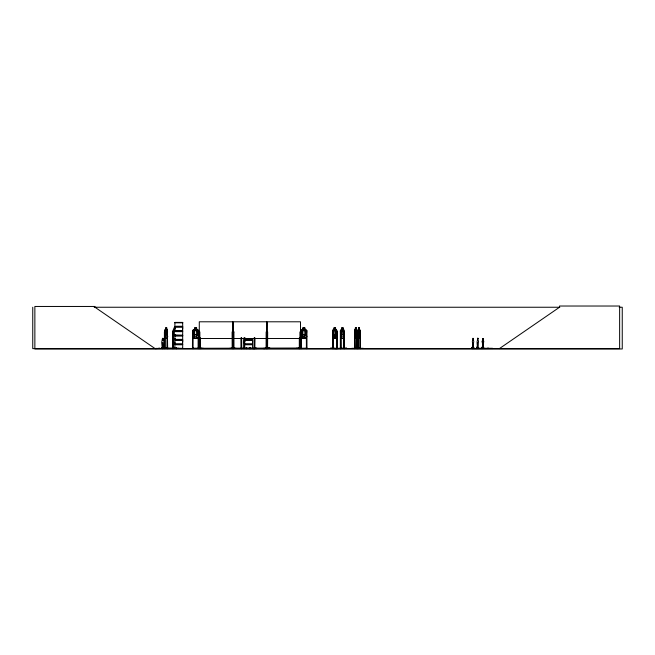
<?xml version="1.0" encoding="UTF-8"?>
<svg xmlns="http://www.w3.org/2000/svg" width="655" height="655" viewBox="0 0 655 655"><rect width="100%" height="100%" fill="white"/><g stroke="black" fill="none" stroke-linecap="round" stroke-linejoin="round"><path stroke-width="0.98" d="M174.885 343.99L174.885 340.15L182.688 340.15L182.679 343.99L174.885 343.99L174.893 342.074M182.679 342.074L182.679 340.15M182.679 328.941L182.679 327.025L174.885 327.025M252.568 342.074L252.568 340.15L244.773 340.15M203.402 348.313L193.2 348.19M229.782 348.313L236.037 348.288M263.687 348.616L269.95 348.28L263.687 348.616M263.687 348.313L269.942 348.288M296.289 348.313L306.286 348.19M473.385 347.993L473.532 342.63A1.392 0.696 -90 0 0 473.385 340.444L473.377 338.758M478.125 347.993L478.346 342.63A1.392 0.696 -90 0 0 478.199 340.444L477.953 338.332M483.259 347.993L483.398 342.63A1.392 0.696 -90 0 0 483.259 340.444L483.243 338.758M483.153 338.447L483.333 340.444A1.392 0.696 -90 0 1 483.48 342.63L483.333 347.993L482.563 347.993M182.696 335.335L174.762 335.319M473.467 347.993L472.689 347.993L472.55 342.63A1.392 0.696 -90 0 1 472.689 340.444L472.812 338.594M472.599 347.191L472.754 347.445M472.247 347.076L472.681 347.191M477.741 347.199L477.061 347.437M478.199 347.993L477.43 347.993L477.29 342.63A1.392 0.696 -90 0 1 477.503 340.444L477.52 338.758M477.061 347.199L477.741 347.232L477.233 347.486M477.577 347.445L476.979 347.076L476.979 348.296M482.637 347.993L482.416 342.63A1.392 0.696 -90 0 1 482.563 340.444L482.645 338.758M482.866 347.199L482.113 347.076L482.113 348.296M482.891 347.273L482.211 347.469L482.522 347.191M162.399 338.758C162.334 343.285 161.867 336.58 163.431 338.758M162.858 347.322L163.513 347.232L162.964 347.461M163.463 347.175L163.07 347.445M174.82 335.376L182.696 335.491M244.724 348.493L244.643 337.824M355.419 329.956L354.527 330.685L354.781 338.234L356.795 338.234L357.081 330.677L356.189 329.956M356.795 338.234L357.024 336.195M359.939 338.234L359.931 329.956M360.291 336.195L360.004 338.234L357.99 338.234L357.728 330.685L358.621 329.956L358.563 327.901L359.456 327.901L359.431 330.022M472.361 347.175L472.869 347.404M482.579 347.322L482.751 347.437M351.768 348.313L363.263 348.313M354.969 348.575L354.576 331.938M167.336 338.234L167.754 336.195M167.148 348.575L167.189 337.824M343.859 338.234L344.317 336.187L343.908 338.234L340.772 338.234L340.412 330.685L340.837 329.956L341.73 329.956M336.547 338.234L337.055 336.187M337.104 336.195L336.588 338.234L333.059 338.234L332.601 330.685L333.117 329.956M163.57 348.296L163.635 347.076L163.038 347.24M334.844 348.624L330.48 348.288L346.872 348.313L335.073 348.583M198.637 336.187L197.949 338.168L193.225 338.168L192.611 336.187M198.702 336.195L197.998 338.234L193.176 338.234L192.545 336.195M306.925 336.195L306.212 338.234L301.39 338.234L300.76 336.195M354.552 330.718L354.854 329.956M357.777 348.624L358.056 329.956M239.689 348.542L256.834 348.583M477.479 338.594L477.945 338.267M192.447 348.288L192.545 330.685L193.2 329.956L194.666 329.956M301.415 348.624L301.415 348.018L198.776 348.288M243.594 348.616L244.037 348.542L244.078 337.824L244.078 348.624M266.724 348.591L266.708 321.793L233.344 321.793L233.295 348.624M300.35 348.616L300.424 348.018M300.661 348.583L300.686 348.108M162.972 347.387L163.169 347.24M164.995 329.956L164.724 348.624L164.61 330.685L164.937 329.956L165.699 329.956M471.788 348.607L471.878 347.715L473.917 347.715L473.917 348.444M472.64 348.607L472.926 347.715M476.529 348.607L476.701 347.715M477.38 348.607L477.667 347.715M481.581 348.607L481.752 347.715L483.783 347.715M481.826 347.715L481.662 348.444M482.661 348.616L482.71 347.715L482.866 348.444M492.298 348.607L492.576 348.296L476.701 348.296M471.952 348.607L492.396 348.526M173.076 348.624L173.338 329.956M477.683 338.332L477.503 338.938M155.268 348.616L160.303 348.444M156.848 348.624L156.954 348.296M162.465 348.607L162.587 347.715M164.929 348.018L164.356 348.018C163.996 348.779 163.693 348.951 164.192 347.715L163.332 347.715L163.332 348.296M192.611 330.718L193.225 330.022L197.949 330.022L198.637 330.709M300.735 348.624L300.76 330.685L301.415 329.956L302.88 329.956M300.825 330.718L301.447 330.022L306.172 330.022L306.851 330.709M175.393 327.967L174.173 327.967L174.23 330.022L173.608 330.709L173.608 334.541L174.23 336.187L175.393 336.187M499.388 348.624L559.517 307.244L559.517 306.024L619.638 306.024L619.638 348.624L32.75 348.624L32.75 307.244M194.666 330.022L193.643 330.709L193.643 334.541L194.666 336.187L196.582 336.187L197.614 334.541L197.614 330.709L196.582 330.022M302.88 330.022L301.857 330.709L301.857 334.541L302.88 336.187L304.796 336.187L305.828 334.541L305.828 330.709L304.796 330.022L304.796 327.967L302.88 327.967M155.767 348.624L155.35 348.444L182.696 348.468L182.688 344.759L174.885 344.759L174.86 348.616M162.489 348.624L163.005 348.624M198.923 348.583L198.702 330.677L197.982 329.956L196.582 329.956L196.647 327.901L194.601 327.901L194.666 338.234M233.049 348.018L233.049 348.624L233.278 348.018M472.951 338.267L473.36 338.447M477.692 338.267L478.158 338.594M94.222 307.244L559.828 307.244M619.18 307.244L622.25 307.244L622.25 348.976L34.862 348.976L34.862 306.458L94.991 306.458L94.991 307.244L155.112 348.624M174.877 322.399L182.696 322.399M174.893 322.784L182.679 322.784M174.828 326.517L182.745 326.517M174.828 326.755L182.745 326.755M175.434 327.901L174.132 327.901L174.173 330.022M334.083 327.901L335.614 327.901L335.516 338.234M355.354 327.901L356.255 327.901L356.255 329.956M165.674 327.967L166.689 327.967M194.666 327.967L196.582 327.967L196.582 338.234M335.565 327.967L334.132 327.967L334.181 330.022L333.387 330.709L333.387 334.541L334.132 336.187L335.516 336.187L336.261 334.541L336.261 330.709L335.516 330.022M341.722 327.967L342.999 327.967M355.387 327.967L356.222 327.967M358.588 327.967L359.431 327.967M355.526 328.311L356.025 328.311L355.526 328.998M166.665 329.956L167.385 329.956M173.28 329.956L174.189 329.956M304.796 329.956L306.196 329.956L306.925 330.677L306.958 348.624M333.067 329.956L334.132 329.956M335.516 329.956L336.58 329.956M342.991 329.956L343.9 329.956L344.317 330.709L344.317 348.624M359.39 329.956L360.258 330.709L360.201 348.624M164.954 330.022L167.377 330.022M173.305 330.022L175.393 330.022M336.555 330.022L333.092 330.022L332.65 330.718L332.65 348.624L332.601 348.018L333.264 348.018M340.805 330.022L343.875 330.022M354.805 330.022L356.779 330.022M358.007 330.022L359.98 330.022M172.945 330.685L172.953 348.624M340.363 330.685L340.354 348.624M356.713 330.022L357.081 330.677M175.393 330.709L174.23 330.709L174.23 334.541L175.393 334.541M194.666 330.709L196.582 330.709M302.88 330.709L304.796 330.709M334.132 330.709L335.516 330.709M174.885 330.857L182.688 330.857L182.688 327.025M174.828 331.127L182.745 331.127M174.828 331.365L182.745 331.365M174.885 331.635L182.688 331.635L182.688 335.327L174.893 335.229M167.189 331.938L167.655 331.938M192.57 331.938L193.135 331.938L193.069 348.624M198.694 331.938L198.129 331.938L198.129 348.624M199.292 331.938L199.857 331.938L199.857 348.624L199.922 348.018M233.344 331.938L233.909 331.938M267.109 331.938L267.674 331.938L267.584 348.624M300.498 331.938L299.924 331.938L299.933 348.624M300.784 331.938L301.349 331.938L301.284 348.624M306.917 331.938L306.344 331.938L306.417 348.624M332.65 331.938L333.207 331.938L333.248 348.624M340.395 331.938L340.919 331.938L340.919 348.624M357.777 331.938L358.007 348.624L358.064 348.018M194.666 334.541L196.582 334.541M302.88 334.541L304.796 334.541M334.132 334.541L335.516 334.541M174.877 335.688L182.696 335.671L182.679 339.38L174.885 339.38M174.893 335.909L182.679 335.909M164.61 336.195L164.986 338.234L167.402 338.234M172.887 336.195L173.329 338.234M164.954 338.168L167.377 338.168M173.305 338.168L175.27 338.168M301.447 338.168L306.172 338.168M333.092 338.168L336.555 338.168M343.875 338.168L340.805 338.168L340.461 336.187M354.805 338.168L356.779 338.168M358.007 338.168L359.98 338.168M173.272 338.234L175.278 338.234M199.292 338.488L232.672 338.488M233.344 338.488L266.732 338.488M267.109 338.488L300.489 338.488M163.373 338.758L163.447 340.444A1.392 1.073 -90 0 1 163.668 342.63L163.398 347.993L162.325 347.993L162.104 342.63A1.392 1.073 -90 0 1 162.383 340.444M473.385 338.938L473.385 340.444M482.563 338.938L482.637 340.444A1.392 0.696 -90 0 0 482.489 342.63L482.489 342.63M244.773 339.38L252.576 339.38M174.828 339.65L182.745 339.65M244.716 339.65L252.633 339.65M174.828 339.888L182.745 339.888M244.716 339.888L252.633 339.888M163.398 340.444L163.398 338.938M162.104 342.63L162.383 347.993M472.55 342.63L472.771 347.993M477.29 342.63L477.503 347.993M244.773 343.99L252.576 343.99L252.576 340.15M174.828 344.252L182.745 344.252M244.716 344.252L252.633 344.252M174.828 344.489L182.745 344.489M244.716 344.489L252.633 344.489M244.773 344.759L252.576 344.759L252.576 348.46L244.765 348.46M472.296 347.371L473 347.322M476.619 347.715L478.658 347.715L478.658 348.444M167.131 348.018L167.713 348.018M172.65 348.018L173.264 348.018M192.505 348.018L193.2 348.018L193.2 348.624M198.76 348.018L198.064 348.018L198.064 348.624M306.982 348.018L306.278 348.018L306.278 348.624M336.596 348.018L337.268 348.018M340.346 348.018L340.96 348.018L340.96 348.624M343.908 348.018L344.522 348.018L344.522 348.624L344.481 331.938L343.957 331.938L343.916 348.624M354.519 348.018L355.026 348.624L355.002 336.842M356.779 348.018L357.302 348.018M357.728 348.018L358.26 348.018M359.98 348.018L360.512 348.018M158.674 348.182L159.591 348.182M179.052 348.313L161.736 348.288L182.679 348.354M477.708 348.182L478.6 348.182M482.448 348.182L483.341 348.182M487.574 348.182L488.474 348.182M244.782 348.354L252.568 348.354M330.472 348.313L334.82 348.313M346.872 348.313L335.008 348.624M162.858 338.242L163.324 338.594M300.858 348.583L300.85 348.018M266.732 321.793L266.773 348.624L267.109 321.793L300.489 321.793L300.637 348.575M250.144 348.018L250.685 348.616M233.098 348.591L233.016 331.938L232.107 331.938L232.181 348.624M199.243 348.624L199.292 321.793L232.672 321.793L232.852 348.583L232.803 321.793M164.929 348.583L164.88 331.938L164.405 331.938L164.405 348.624M244.119 341.034L244.847 341.754M360.07 348.575L360.029 331.938L360.463 331.938L360.463 348.624L360.487 348.018M166.689 330.022L167.205 330.709L167.205 334.541L166.689 336.187L165.731 336.187L165.216 334.541L165.641 327.901L166.722 327.901L166.722 329.956M336.531 329.956L337.104 330.677L337.063 348.624M356.164 330.022L356.574 334.541L356.164 336.187L355.387 336.187L354.969 330.709L355.419 327.901M167.328 329.956L167.655 348.624L167.655 348.018M266.814 348.542L266.929 331.938L266.159 331.938L266.094 348.624M250.546 348.591L250.529 348.19M250.251 348.542L250.267 348.018M244.11 342.549L244.749 344.595M332.65 336.187L333.1 338.234M360.185 348.591L360.176 348.018M354.552 336.187L354.846 338.234M483.701 347.715L483.75 348.444M482.514 347.076L482.514 348.296M482.432 347.076L482.432 348.296M482.195 347.076L482.195 348.296M478.576 347.715L478.576 348.296M477.389 347.076L477.298 348.296M477.069 347.076L477.135 348.444M473.835 347.715L473.835 348.296L471.96 348.296L471.96 347.715M472.844 347.715L472.844 348.296M472.648 347.076L472.648 348.296M472.566 347.076L472.566 348.296M472.329 347.076L472.247 348.296M359.366 327.967L359.783 334.541L359.366 336.187L358.588 336.187L358.17 330.709L358.621 327.901M358.203 337.824L358.236 348.624M357.253 348.624L357.253 331.938L356.828 331.938L356.803 348.624M357.081 348.018L357.114 348.624M357.024 330.677L357 348.624M356.189 327.901L356.222 330.022M355.444 327.967L355.444 330.022M354.715 348.018L354.715 348.624M354.584 330.685L354.535 348.624M344.121 331.938L344.186 348.624M343.973 348.018L344.08 348.624M343.048 329.956L343.048 327.901L341.681 327.901L341.067 334.541L341.722 336.187L342.95 336.187L343.605 334.541L342.991 327.901M340.756 331.938L340.796 348.624M340.559 331.938L340.649 348.624M340.518 348.018L340.518 348.624M337.21 348.624L337.21 331.938L336.654 331.938L336.604 348.624M336.989 348.018L336.875 348.624M336.801 331.938L336.76 348.624M334.132 327.901L334.132 338.234M333.051 331.938L333.1 348.624M332.961 348.018L332.986 348.624M332.797 331.938L332.871 348.624M304.796 338.234L304.87 327.901L302.815 327.901L302.88 338.234M299.867 348.018L299.753 348.624M299.531 337.964L299.523 348.624M299.474 348.108L299.474 348.624M299.319 337.964L299.31 348.624M298.533 348.108L298.533 348.624M267.739 348.018L267.739 348.624M267.174 348.018L267.174 348.624M266.364 348.108L266.364 348.624M266.233 348.018L266.225 348.624M254.877 348.018L254.877 348.624M254.828 337.824L254.738 348.624M254.689 337.824L254.598 348.624M254.476 348.018L254.459 348.624M254.386 337.824L254.336 348.624M254.246 337.824L254.197 348.624M250.472 348.018L250.398 348.624M249.989 348.018L250.013 348.624M249.85 348.018L249.915 348.624M249.702 348.018L249.711 348.624M249.645 348.018L249.571 348.624M246.673 348.018L246.689 348.624M246.534 348.018L246.55 348.624M246.296 348.018L246.059 348.624M245.207 338.021L245.216 341.001M244.577 348.018L244.577 348.624M241.81 348.018L241.81 348.624M241.654 337.824L241.711 348.624M241.58 348.018L241.564 348.624M241.245 337.824L241.318 348.624M241.146 337.824L241.171 348.624M233.909 331.938L233.974 348.624M233.761 348.108L233.761 348.624M232.607 348.018L232.541 348.624M232.05 348.018L232.05 348.624M201.593 348.108L201.593 348.624M200.414 348.018L200.405 348.624L200.373 337.964M200.16 337.964L200.152 348.624M200.127 348.018L200.127 348.624M199.357 348.018L199.357 348.624M198.629 348.018L198.629 348.624M192.636 348.018L192.627 348.624M176.572 348.018L176.588 348.624M176.457 348.018L176.416 348.624M176.326 348.018L176.31 348.624M176.244 348.018L176.203 348.624M176.072 348.018L176.031 348.624M173.248 348.624L173.207 331.938L172.691 331.938L172.691 348.624M172.822 348.018L172.822 348.624M167.467 331.938L167.467 348.624M167.377 331.938L167.344 348.624M166.665 327.901L166.632 330.022M164.061 347.715L164.061 348.296M163.455 347.715L163.455 348.444M163.079 347.076L163.144 348.296M162.71 348.296L162.71 347.715L161.851 347.715L161.851 348.444M161.973 347.715L161.973 348.296M182.696 322.555L174.877 322.538L174.893 326.255L182.688 326.255L182.688 322.555M166.517 328.311L165.903 328.311L165.903 328.998L166.517 328.998L166.517 328.311M175.188 328.311L174.435 328.311L174.435 328.998L175.188 328.998L175.188 328.311M196.238 328.311L195.01 328.311L195.01 328.998L196.238 328.998L196.238 328.311M304.46 328.311L303.224 328.311L303.224 328.998L304.46 328.998L304.46 328.311M335.27 328.311L334.377 328.311L334.377 328.998L335.27 328.998L335.27 328.311M342.729 328.311L341.943 328.311L341.943 328.998L342.729 328.998L342.729 328.311M359.227 328.311L358.727 328.998L359.227 328.311M166.689 330.709L165.731 330.709L165.731 334.541L166.689 334.541L166.689 330.709M342.95 330.709L341.722 330.709L341.722 334.541L342.95 334.541L342.95 330.709M356.164 330.709L355.387 330.709L355.387 334.541L356.164 334.541L356.164 330.709M359.366 330.709L358.588 330.709L358.588 334.541L359.366 334.541L359.366 330.709M256.801 348.313L252.855 348.624L256.768 348.28"/></g></svg>
